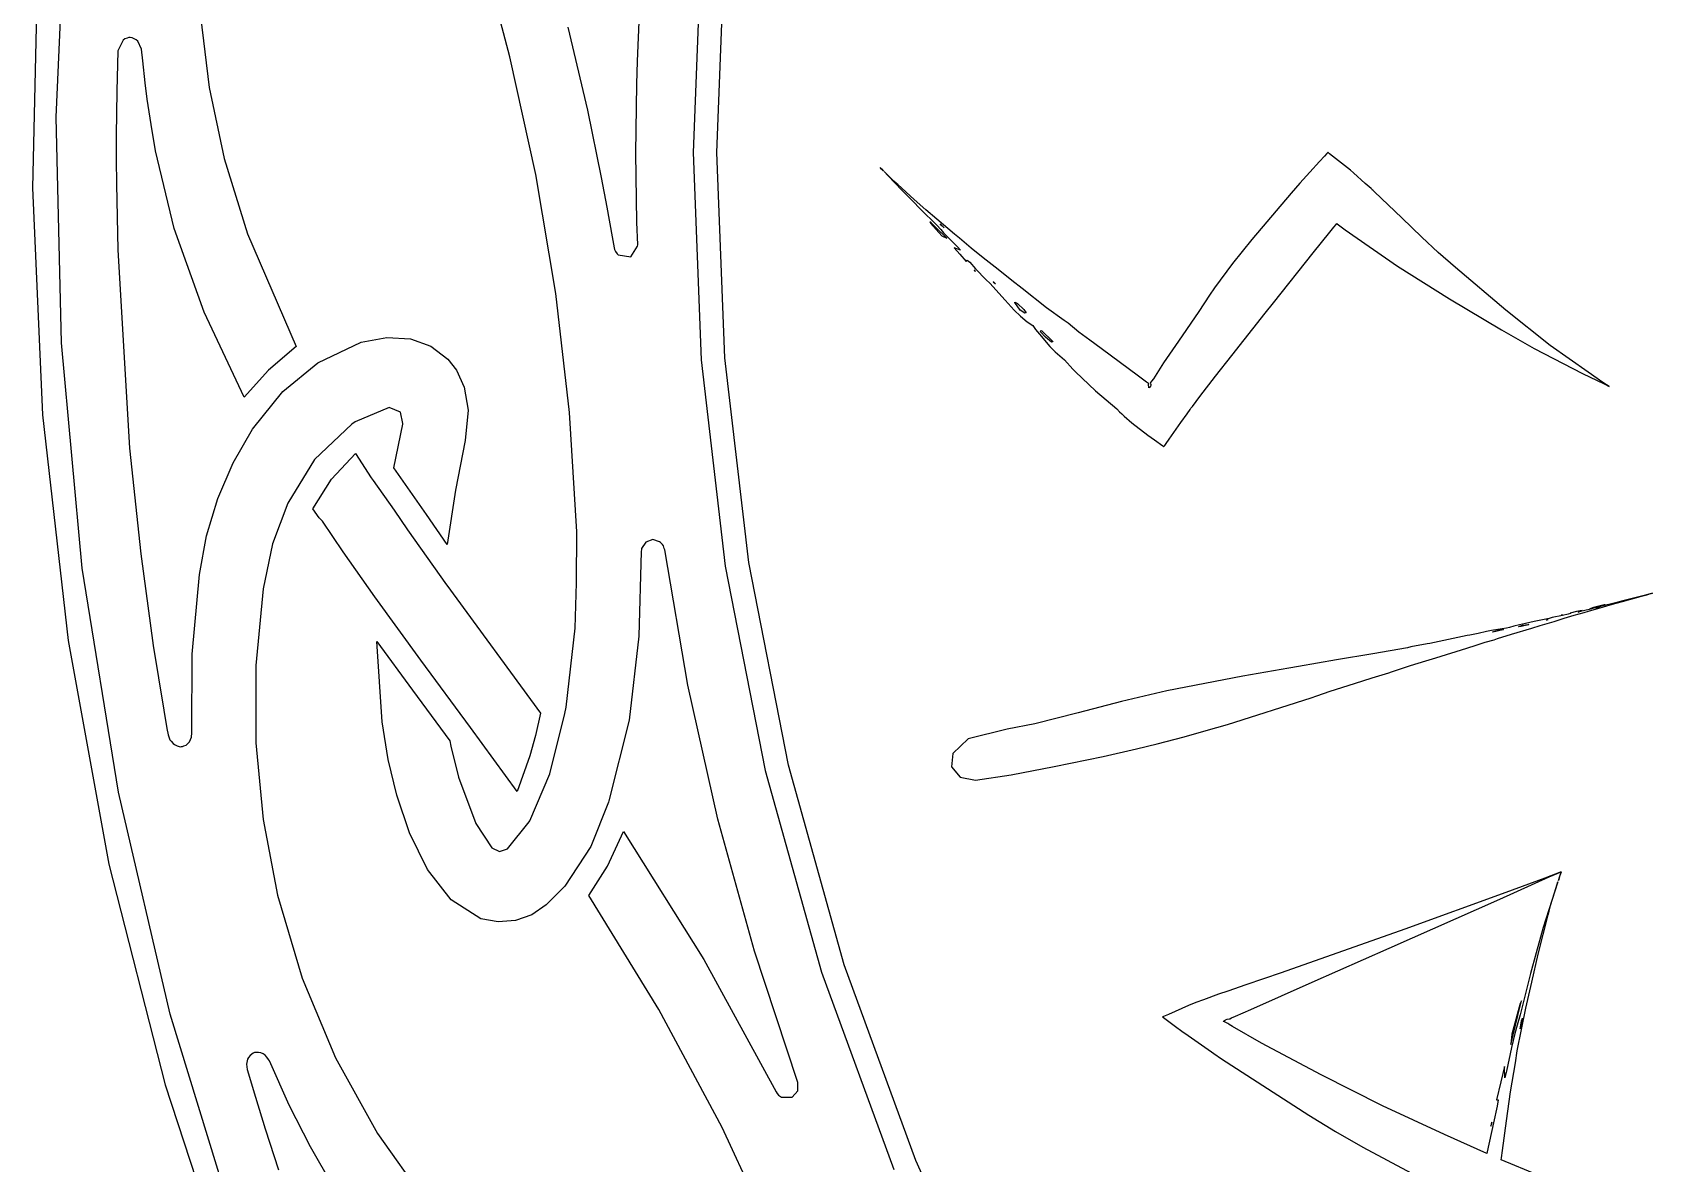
# Model space of a CAD drawing. Extents: x 0 to 238, y 0 to 238.
# Drawn here: x 0 to 57.5, y 82.8 to 123 of the extents above; entities that cross this region are included whole.
import ezdxf

# ---------------------------------------------------------------- set-up
doc = ezdxf.new("R2010")
doc.units = 0

msp = doc.modelspace()

# ---------------------------------------------------------------- linework, layer by layer
at = {"layer": 'Layer 1'}
for p, q in [((0.803447, 120.018859), (1.16143, 128.021729)), ((23.698832, 126.135542), (23.41376, 118.7686)), ((24.261055, 118.7689), (24.543595, 126.070346)), ((0.145516, 125.583874), (-0.042819, 117.509409)), ((16.90745, 122.16184), (16.412687, 124.047593)), ((21.447893, 122.013889), (21.511198, 123.692999)), ((5.929179, 123.605849), (6.231707, 121.069202)), ((18.968305, 123.212099), (19.662447, 120.274119)), ((3.179445, 122.754297), (2.990624, 122.378705)), ((3.244669, 122.802867), (3.179445, 122.754297)), ((3.324682, 122.830844), (3.244669, 122.802867)), ((3.375818, 122.848745), (3.324682, 122.830844)), ((3.399524, 122.845903), (3.375818, 122.848745)), ((3.43266, 122.852584), (3.399524, 122.845903)), ((3.495917, 122.835331), (3.43266, 122.852584)), ((3.64574, 122.764776), (3.495917, 122.835331)), ((3.700319, 122.71815), (3.64574, 122.764776)), ((3.835757, 122.44199), (3.700319, 122.71815)), ((2.990624, 122.378705), (2.957141, 120.946585)), ((3.873606, 122.016777), (3.835757, 122.44199)), ((3.960598, 121.245182), (3.873606, 122.016777)), ((17.836337, 117.977779), (16.90745, 122.16184)), ((21.418621, 121.197624), (21.447893, 122.013889)), ((2.957141, 120.946585), (2.937244, 119.364775)), ((4.032429, 120.658953), (3.960598, 121.245182)), ((6.231707, 121.069202), (6.76165, 118.5546)), ((21.408873, 120.380512), (21.418621, 121.197624)), ((4.169961, 119.762751), (4.032429, 120.658953)), ((19.662447, 120.274119), (20.146875, 117.880529)), ((21.388104, 118.746342), (21.408873, 120.380512)), ((0.990433, 112.001963), (0.803447, 120.018859)), ((4.325183, 118.82775), (4.169961, 119.762751)), ((2.937244, 119.364775), (2.933129, 118.516049)), ((2.933129, 118.516049), (2.943826, 117.634105)), ((4.992895, 116.06365), (4.325183, 118.82775)), ((6.76165, 118.5546), (7.592275, 115.87912)), ((21.40942, 117.112172), (21.388104, 118.746342)), ((23.41376, 118.7686), (23.698832, 111.401658)), ((24.543595, 111.467454), (24.261055, 118.7689)), ((45.832205, 118.632653), (45.65999, 118.445054)), ((45.917975, 118.726102), (45.832205, 118.632653)), ((45.939393, 118.749391), (45.917975, 118.726102)), ((45.950117, 118.761058), (45.939393, 118.749391)), ((45.95548, 118.766892), (45.950117, 118.761058)), ((45.961638, 118.764301), (45.95548, 118.766892)), ((46.013126, 118.723097), (45.961638, 118.764301)), ((46.440032, 118.384995), (46.013126, 118.723097)), ((18.54182, 113.75031), (17.836337, 117.977779)), ((30.0532, 118.23), (30.101796, 118.180047)), ((30.109506, 118.173364), (30.0532, 118.23)), ((30.0532, 118.23), (30.0532, 118.23)), ((30.101796, 118.180047), (30.174699, 118.106294)), ((30.174699, 118.106294), (30.109506, 118.173364)), ((30.278053, 118.006292), (30.195424, 118.084883)), ((30.195424, 118.084883), (30.327693, 117.945107)), ((30.541397, 117.747384), (30.278053, 118.006292)), ((30.327693, 117.945107), (30.841916, 117.409839)), ((45.3127, 118.065), (44.959321, 117.670606)), ((45.65999, 118.445054), (45.3127, 118.065)), ((46.652545, 118.218394), (46.440032, 118.384995)), ((46.758562, 118.135615), (46.652545, 118.218394)), ((46.864305, 118.042914), (46.758562, 118.135615)), ((47.285177, 117.666272), (46.864305, 118.042914)), ((-0.042819, 117.509409), (0.317724, 109.449071)), ((2.943826, 117.634105), (2.985538, 115.308975)), ((20.146875, 117.880529), (20.348359, 116.822509)), ((30.630159, 117.67857), (30.541397, 117.747384)), ((30.687306, 117.628504), (30.630159, 117.67857)), ((31.270377, 117.095133), (30.687306, 117.628504)), ((30.841916, 117.409839), (31.202127, 117.043272)), ((44.959321, 117.670606), (44.654363, 117.323637)), ((47.494044, 117.48007), (47.285177, 117.666272)), ((47.520048, 117.456928), (47.494044, 117.48007)), ((47.533462, 117.444312), (47.520048, 117.456928)), ((47.558422, 117.420575), (47.533462, 117.444312)), ((47.608211, 117.373161), (47.558422, 117.420575)), ((48.576743, 116.444549), (47.608211, 117.373161)), ((20.348359, 116.822509), (20.542141, 115.764989)), ((21.419146, 116.295061), (21.40942, 117.112172)), ((31.202127, 117.043272), (31.492051, 116.749857)), ((31.685317, 116.727765), (31.270377, 117.095133)), ((44.654363, 117.323637), (43.255933, 115.676307)), ((21.449626, 115.478847), (21.419146, 116.295061)), ((31.492051, 116.749857), (32.071673, 116.183773)), ((32.068416, 116.393261), (31.685317, 116.727765)), ((31.867656, 116.271908), (31.823912, 116.302077)), ((31.823912, 116.302077), (31.850838, 116.253408)), ((31.850838, 116.253408), (32.251966, 115.809247)), ((32.0285, 116.107), (31.867656, 116.271908)), ((32.698304, 115.867321), (32.068416, 116.393261)), ((32.219762, 116.186986), (32.186948, 116.230522)), ((32.186948, 116.230522), (32.21517, 116.210822)), ((32.21517, 116.210822), (32.336943, 116.090844)), ((46.244469, 116.202816), (46.277489, 116.243908)), ((46.277489, 116.243908), (46.287189, 116.236426)), ((46.287189, 116.236426), (46.380604, 116.164719)), ((49.296127, 115.759382), (48.576743, 116.444549)), ((6.050335, 113.09201), (4.992895, 116.06365)), ((7.592275, 115.87912), (9.323285, 111.86959)), ((20.542141, 115.764989), (20.609759, 115.377176)), ((32.426921, 115.720934), (32.0285, 116.107)), ((32.0285, 116.107), (32.0285, 116.107)), ((32.071673, 116.183773), (32.206936, 116.029886)), ((32.206936, 116.029886), (32.30971, 115.908511)), ((32.336943, 116.090844), (32.2197, 116.187)), ((32.2197, 116.187), (32.219762, 116.186986)), ((32.251966, 115.809247), (32.426921, 115.720934)), ((32.30971, 115.908511), (32.500924, 115.722857)), ((32.500924, 115.722857), (32.8178, 115.396)), ((32.874258, 115.723106), (32.698304, 115.867321)), ((33.28602, 115.362971), (32.874258, 115.723106)), ((43.255933, 115.676307), (42.567529, 114.823539)), ((45.432421, 115.19646), (46.02391, 115.929896)), ((46.02391, 115.929896), (46.17119, 116.111859)), ((46.17119, 116.111859), (46.244469, 116.202816)), ((46.380604, 116.164719), (46.567579, 116.021951)), ((46.567579, 116.021951), (48.427099, 114.725221)), ((49.877295, 115.211002), (49.296127, 115.759382)), ((2.985538, 115.308975), (3.409303, 108.261645)), ((20.609759, 115.377176), (20.630578, 115.321324)), ((20.630578, 115.321324), (20.658518, 115.246228)), ((20.658518, 115.246228), (20.721375, 115.161843)), ((20.721375, 115.161843), (20.750048, 115.130776)), ((20.750048, 115.130776), (21.201586, 115.054287)), ((21.201586, 115.054287), (21.443916, 115.442891)), ((21.443916, 115.442891), (21.449626, 115.478847)), ((32.90631, 115.298461), (32.687588, 115.373459)), ((32.687588, 115.373459), (32.882516, 115.148963)), ((32.8178, 115.396), (32.90631, 115.298461)), ((32.8178, 115.396), (32.8178, 115.396)), ((32.882516, 115.148963), (33.112202, 114.891859)), ((33.710733, 115.02707), (33.28602, 115.362971)), ((44.024241, 113.42855), (45.432421, 115.19646)), ((50.489082, 114.67419), (49.877295, 115.211002)), ((33.112202, 114.891859), (33.144043, 114.939233)), ((33.144043, 114.939233), (33.237241, 114.866727)), ((33.237241, 114.866727), (33.448227, 114.632852)), ((33.420413, 114.577555), (33.398273, 114.59032)), ((33.398273, 114.59032), (33.4203, 114.561)), ((33.4203, 114.561), (33.44824, 114.536963)), ((33.44824, 114.536963), (33.420413, 114.577555)), ((33.448227, 114.632852), (33.817373, 114.236714)), ((34.139059, 114.693263), (33.710733, 115.02707)), ((34.244703, 114.608441), (34.139059, 114.693263)), ((34.739503, 114.22053), (34.244703, 114.608441)), ((42.567529, 114.823539), (41.925756, 113.954168)), ((48.427099, 114.725221), (50.279389, 113.566571)), ((52.269222, 113.15825), (50.489082, 114.67419)), ((33.817373, 114.236714), (33.955577, 114.121471)), ((33.955577, 114.121471), (34.49663, 113.524171)), ((34.072062, 114.163606), (34.0845, 114.167)), ((34.13629, 114.103016), (34.072062, 114.163606)), ((34.0845, 114.167), (34.084562, 114.166996)), ((34.084562, 114.166996), (34.14899, 114.104814)), ((34.14899, 114.104814), (34.13629, 114.103016)), ((35.102181, 113.93649), (34.739503, 114.22053)), ((35.965594, 113.250727), (35.102181, 113.93649)), ((41.925756, 113.954168), (41.757032, 113.701644)), ((19.031518, 109.52862), (18.54182, 113.75031)), ((34.49663, 113.524171), (34.820621, 113.168571)), ((34.842119, 113.431227), (34.8438, 113.453)), ((35.03256, 113.162145), (34.842119, 113.431227)), ((34.8438, 113.453), (34.843804, 113.45241)), ((34.843804, 113.45241), (34.902972, 113.429522)), ((34.902972, 113.429522), (34.940694, 113.39622)), ((34.940694, 113.39622), (35.16033, 113.182891)), ((41.757032, 113.701644), (41.36977, 113.12095)), ((43.732646, 113.054301), (44.024241, 113.42855)), ((50.279389, 113.566571), (52.119479, 112.463571)), ((7.481125, 110.06861), (6.050335, 113.09201)), ((34.820621, 113.168571), (35.040472, 112.947162)), ((35.199587, 113.058922), (35.03256, 113.162145)), ((35.040472, 112.947162), (35.273, 112.74655)), ((35.16033, 113.182891), (35.247847, 113.063559)), ((35.247847, 113.063559), (35.199587, 113.058922)), ((36.587577, 112.800583), (35.965594, 113.250727)), ((36.735357, 112.696511), (36.587577, 112.800583)), ((41.36977, 113.12095), (40.648176, 112.06707)), ((42.541366, 111.546951), (43.732646, 113.054301)), ((53.847142, 111.91284), (52.269222, 113.15825)), ((11.634695, 112.02989), (12.544401, 112.196747)), ((12.544401, 112.196747), (13.378094, 112.145886)), ((35.273, 112.74655), (35.47653, 112.621435)), ((35.47653, 112.621435), (35.577086, 112.47762)), ((35.577086, 112.47762), (35.711726, 112.308721)), ((35.711726, 112.308721), (36.086147, 111.870744)), ((35.757134, 112.393508), (35.7616, 112.438)), ((35.926185, 112.208054), (35.757134, 112.393508)), ((35.7616, 112.438), (35.76159, 112.43782)), ((35.76159, 112.43782), (35.79461, 112.425967)), ((35.79461, 112.425967), (36.180354, 112.06194)), ((36.140185, 112.028279), (35.926185, 112.208054)), ((37.108059, 112.382703), (36.735357, 112.696511)), ((37.508786, 112.094272), (37.108059, 112.382703)), ((52.119479, 112.463571), (53.275479, 111.797902)), ((1.724656, 103.999802), (0.990433, 112.001963)), ((9.323285, 111.86959), (8.339894, 111.032836)), ((10.096305, 111.295506), (11.634695, 112.02989)), ((13.378094, 112.145886), (14.108667, 111.88638)), ((14.108667, 111.88638), (14.709015, 111.427304)), ((36.086147, 111.870744), (36.268434, 111.680953)), ((36.188332, 112.033766), (36.140185, 112.028279)), ((36.180354, 112.06194), (36.188332, 112.033766)), ((36.268434, 111.680953), (36.607552, 111.393973)), ((37.907616, 111.80189), (37.508786, 112.094272)), ((39.232816, 110.818423), (37.907616, 111.80189)), ((40.648176, 112.06707), (40.119343, 111.295436)), ((53.275479, 111.797902), (54.992979, 110.915366)), ((55.198572, 110.955261), (53.847142, 111.91284)), ((8.339894, 111.032836), (7.481125, 110.06861)), ((8.851515, 110.271796), (10.096305, 111.295506)), ((14.709015, 111.427304), (15.010091, 111.03019)), ((15.010091, 111.03019), (15.286731, 110.429762)), ((23.698832, 111.401658), (24.55405, 104.069537)), ((25.391213, 104.200521), (24.543595, 111.467454)), ((36.607552, 111.393973), (36.89725, 111.066799)), ((36.89725, 111.066799), (36.989537, 110.96976)), ((40.119343, 111.295436), (39.880182, 110.917151)), ((41.964287, 110.820396), (42.541366, 111.546951)), ((36.989537, 110.96976), (37.707939, 110.3004)), ((39.51935, 110.608786), (39.232816, 110.818423)), ((39.59148, 110.555378), (39.51935, 110.608786)), ((39.595818, 110.551938), (39.59148, 110.555378)), ((39.591579, 110.531093), (39.594873, 110.543511)), ((39.594023, 110.407277), (39.591579, 110.531093)), ((39.594873, 110.543511), (39.595694, 110.548498)), ((39.595694, 110.548498), (39.595945, 110.550742)), ((39.595945, 110.550742), (39.595818, 110.551938)), ((39.65526, 110.460578), (39.641473, 110.426468)), ((39.647307, 110.568291), (39.645362, 110.56809)), ((39.645362, 110.56809), (39.653688, 110.554676)), ((39.663187, 110.590829), (39.647307, 110.568291)), ((39.653688, 110.554676), (39.668152, 110.519071)), ((39.663464, 110.492393), (39.65526, 110.460578)), ((39.69433, 110.636266), (39.663187, 110.590829)), ((39.668152, 110.519071), (39.663464, 110.492393)), ((39.758234, 110.728553), (39.69433, 110.636266)), ((39.880182, 110.917151), (39.758234, 110.728553)), ((41.410519, 110.091896), (41.964287, 110.820396)), ((54.992979, 110.915366), (55.769699, 110.547253)), ((55.722376, 110.598465), (55.198572, 110.955261)), ((55.948764, 110.455218), (55.722376, 110.598465)), ((55.769699, 110.547253), (55.948764, 110.455218)), ((7.773225, 108.940616), (8.851515, 110.271796)), ((15.286731, 110.429762), (15.428042, 109.604805)), ((37.707939, 110.3004), (38.467116, 109.652935)), ((39.641473, 110.426468), (39.594023, 110.407277)), ((41.145329, 109.743431), (41.410519, 110.091896)), ((0.317724, 109.449071), (1.224862, 101.431831)), ((12.629961, 109.704916), (11.413771, 109.19977)), ((13.024654, 109.53547), (12.629961, 109.704916)), ((13.111198, 109.136589), (13.024654, 109.53547)), ((15.428042, 109.604805), (15.32313, 108.534104)), ((19.285678, 105.28623), (19.031518, 109.52862)), ((38.467116, 109.652935), (38.557774, 109.556395)), ((38.557774, 109.556395), (38.63377, 109.481194)), ((38.63377, 109.481194), (38.671992, 109.443794)), ((38.671992, 109.443794), (38.719814, 109.399313)), ((38.719814, 109.399313), (38.993456, 109.162247)), ((40.738295, 109.1759), (40.956709, 109.483626)), ((40.956709, 109.483626), (41.067264, 109.63891)), ((41.067264, 109.63891), (41.095065, 109.677857)), ((41.095065, 109.677857), (41.111945, 109.699898)), ((41.111945, 109.699898), (41.145329, 109.743431)), ((7.083563, 107.73701), (7.773225, 108.940616)), ((11.294216, 109.118538), (9.976011, 107.860945)), ((11.413771, 109.19977), (11.294216, 109.118538)), ((12.792405, 107.566042), (13.107083, 109.116692)), ((13.107083, 109.116692), (13.111198, 109.136589)), ((38.993456, 109.162247), (39.560937, 108.722263)), ((40.315478, 108.576156), (40.738295, 109.1759)), ((3.409303, 108.261645), (3.804744, 104.509245)), ((15.32313, 108.534104), (14.982717, 106.770074)), ((39.560937, 108.722263), (39.799248, 108.559703)), ((39.799248, 108.559703), (40.099668, 108.337896)), ((40.099668, 108.337896), (40.118594, 108.323932)), ((40.118594, 108.323932), (40.128068, 108.317001)), ((40.128068, 108.317001), (40.132606, 108.314509)), ((40.132606, 108.314509), (40.135821, 108.319097)), ((40.135821, 108.319097), (40.161303, 108.355648)), ((40.161303, 108.355648), (40.212467, 108.428952)), ((40.212467, 108.428952), (40.315478, 108.576156)), ((6.537146, 106.466834), (7.083563, 107.73701)), ((9.976011, 107.860945), (9.027736, 106.305318)), ((10.574537, 107.161216), (11.428711, 108.071282)), ((11.428711, 108.071282), (11.989534, 107.212283)), ((9.914391, 106.101952), (10.574537, 107.161216)), ((11.989534, 107.212283), (11.989585, 107.212032)), ((11.989585, 107.212032), (12.057078, 107.113844)), ((12.057078, 107.113844), (12.058176, 107.111801)), ((12.058176, 107.111801), (12.799573, 106.055531)), ((13.948635, 105.905142), (12.792405, 107.566042)), ((6.138604, 105.142794), (6.537146, 106.466834)), ((14.982717, 106.770074), (14.689079, 104.843584)), ((9.027736, 106.305318), (8.480327, 104.860538)), ((10.1339, 105.788293), (9.914391, 106.101952)), ((12.799573, 106.055531), (13.271234, 105.360983)), ((14.311889, 105.372818), (13.948635, 105.905142)), ((10.254079, 105.66602), (10.1339, 105.788293)), ((10.9931, 104.572), (10.254079, 105.66602)), ((13.271234, 105.360983), (14.658944, 103.409113)), ((14.689079, 104.843584), (14.311889, 105.372818)), ((19.279546, 103.47189), (19.285678, 105.28623)), ((5.892565, 103.777596), (6.138604, 105.142794)), ((8.480327, 104.860538), (8.150212, 103.264508)), ((21.73402, 104.9232), (21.588656, 104.692173)), ((21.991105, 105.014911), (21.73402, 104.9232)), ((22.224503, 104.935522), (21.991105, 105.014911)), ((22.256792, 104.91363), (22.224503, 104.935522)), ((22.326905, 104.837148), (22.256792, 104.91363)), ((22.362182, 104.784886), (22.326905, 104.837148)), ((22.392775, 104.698171), (22.362182, 104.784886)), ((3.804744, 104.509245), (4.249179, 101.246835)), ((12.115884, 102.972934), (10.9931, 104.572)), ((10.9931, 104.572), (10.9931, 104.572)), ((21.56791, 104.58809), (21.493248, 101.581009)), ((21.583071, 104.664233), (21.56791, 104.58809)), ((21.588656, 104.692173), (21.583071, 104.664233)), ((22.409709, 104.650247), (22.392775, 104.698171)), ((23.230886, 99.842483), (22.409709, 104.650247)), ((26.803911, 97.002613), (25.391213, 104.200521)), ((3.008383, 96.041143), (1.724656, 103.999802)), ((5.626526, 100.946376), (5.892565, 103.777596)), ((24.55405, 104.069537), (25.979412, 96.80706)), ((8.150212, 103.264508), (7.896185, 100.533793)), ((14.658944, 103.409113), (14.664024, 103.401831)), ((14.664024, 103.401831), (14.666767, 103.397993)), ((14.666767, 103.397993), (17.996847, 98.840493)), ((19.2315, 101.862), (19.279546, 103.47189)), ((57.233502, 103.043615), (56.758923, 102.922542)), ((56.976604, 102.971402), (57.047814, 102.992851)), ((57.047814, 102.992851), (57.283469, 103.055183)), ((57.355126, 103.074532), (57.233502, 103.043615)), ((57.283469, 103.055183), (57.355126, 103.074532)), ((57.441069, 103.096531), (57.380281, 103.080726)), ((57.380281, 103.080726), (57.434586, 103.094688)), ((57.434586, 103.094688), (57.4854, 103.108)), ((57.4854, 103.108), (57.441069, 103.096531)), ((57.4854, 103.108), (57.4854, 103.108)), ((13.744974, 100.727444), (12.115884, 102.972934)), ((54.784611, 102.453997), (54.557967, 102.402683)), ((54.557967, 102.402683), (54.565847, 102.390316)), ((54.701596, 102.323138), (55.058641, 102.424817)), ((54.979389, 102.497431), (54.784611, 102.453997)), ((54.84425, 102.43839), (54.979389, 102.497431)), ((54.930571, 102.458586), (54.84425, 102.43839)), ((55.228222, 102.532387), (54.930571, 102.458586)), ((55.058641, 102.424817), (55.206243, 102.468547)), ((55.206243, 102.468547), (55.737122, 102.624082)), ((55.402006, 102.577616), (55.228222, 102.532387)), ((55.2611, 102.554), (55.622344, 102.647796)), ((55.382043, 102.599127), (55.2611, 102.554)), ((55.2611, 102.554), (55.2611, 102.554)), ((55.771052, 102.690734), (55.382043, 102.599127)), ((55.50533, 102.600905), (55.402006, 102.577616)), ((55.586066, 102.590527), (55.474913, 102.561407)), ((55.474913, 102.561407), (55.5729, 102.59)), ((55.638375, 102.631972), (55.50533, 102.600905)), ((55.5729, 102.59027), (55.608056, 102.597608)), ((55.5729, 102.59), (55.5729, 102.59027)), ((55.608056, 102.597608), (55.586066, 102.590527)), ((55.622344, 102.647796), (55.771944, 102.685298)), ((56.162918, 102.769304), (55.638375, 102.631972)), ((55.737122, 102.624082), (56.065346, 102.717382)), ((55.805811, 102.696068), (55.771052, 102.690734)), ((55.771944, 102.685298), (55.805811, 102.696068)), ((56.065346, 102.717382), (56.421742, 102.817814)), ((56.428808, 102.837618), (56.162918, 102.769304)), ((56.421742, 102.817814), (56.928085, 102.957689)), ((56.758923, 102.922542), (56.428808, 102.837618)), ((56.928085, 102.957689), (56.976604, 102.971402)), ((18.910956, 99.061581), (19.2315, 101.862)), ((52.149526, 101.84672), (51.765955, 101.77985)), ((52.292294, 101.869958), (52.149526, 101.84672)), ((52.407088, 101.885368), (52.292294, 101.869958)), ((52.560617, 101.936379), (52.407088, 101.885368)), ((52.479995, 101.652784), (53.197923, 101.865763)), ((52.762725, 101.988043), (52.560617, 101.936379)), ((52.721637, 101.908793), (52.7417, 101.925)), ((52.818129, 101.923903), (52.721637, 101.908793)), ((52.7417, 101.925), (52.741735, 101.924801)), ((52.741735, 101.924801), (52.867346, 101.966988)), ((52.968276, 102.033421), (52.762725, 101.988043)), ((53.019441, 101.971427), (52.818129, 101.923903)), ((52.867346, 101.966988), (53.081174, 101.999054)), ((53.283631, 102.09805), (52.968276, 102.033421)), ((53.052351, 101.979953), (53.019441, 101.971427)), ((53.090298, 101.996409), (53.052351, 101.979953)), ((53.081174, 101.999054), (53.090298, 101.996409)), ((53.197923, 101.865763), (53.495876, 101.955273)), ((53.808922, 102.207707), (53.283631, 102.09805)), ((53.495876, 101.955273), (53.904731, 102.079341)), ((53.770778, 102.16421), (53.712533, 102.150048)), ((53.712533, 102.150048), (53.7175, 102.154)), ((53.7175, 102.154), (53.71752, 102.154087)), ((53.71752, 102.154087), (53.774916, 102.168351)), ((53.774916, 102.168351), (53.770778, 102.16421)), ((53.925361, 102.239372), (53.808922, 102.207707)), ((53.904731, 102.079341), (53.993744, 102.10627)), ((54.28091, 102.320156), (53.925361, 102.239372)), ((53.993744, 102.10627), (54.348692, 102.215676)), ((54.259171, 102.333149), (54.234886, 102.326516)), ((54.234886, 102.326516), (54.267, 102.332)), ((54.283307, 102.337687), (54.259171, 102.333149)), ((54.267, 102.332), (54.283307, 102.337687)), ((54.488752, 102.367428), (54.28091, 102.320156)), ((54.348692, 102.215676), (54.701596, 102.323138)), ((54.565847, 102.390316), (54.488752, 102.367428)), ((1.224862, 101.431831), (2.676311, 93.486659)), ((12.375451, 98.533512), (12.188104, 101.391612)), ((12.188104, 101.391612), (13.453664, 99.657902)), ((21.493248, 101.581009), (21.141902, 98.59359)), ((49.483866, 101.308373), (48.903745, 101.198766)), ((49.573426, 101.321189), (49.483866, 101.308373)), ((50.241985, 101.464456), (49.573426, 101.321189)), ((50.907004, 101.603933), (50.241985, 101.464456)), ((50.891455, 101.157014), (51.217633, 101.260437)), ((50.99771, 101.620787), (50.907004, 101.603933)), ((51.292522, 101.671153), (50.99771, 101.620787)), ((51.217633, 101.260437), (51.541415, 101.364509)), ((51.589676, 101.744855), (51.292522, 101.671153)), ((51.541415, 101.364509), (51.863995, 101.455266)), ((51.765955, 101.77985), (51.589676, 101.744855)), ((51.796466, 101.724338), (51.8163, 101.741)), ((51.813718, 101.723339), (51.796466, 101.724338)), ((52.166823, 101.805122), (51.813718, 101.723339)), ((51.8163, 101.741), (51.816312, 101.741094)), ((51.816312, 101.741094), (52.001864, 101.788866)), ((51.863995, 101.455266), (51.98143, 101.493611)), ((51.98143, 101.493611), (52.479995, 101.652784)), ((52.001864, 101.788866), (52.168818, 101.821378)), ((52.187817, 101.814497), (52.166823, 101.805122)), ((52.168818, 101.821378), (52.187817, 101.814497)), ((4.249179, 101.246835), (4.626817, 98.948135)), ((5.619171, 98.149066), (5.626526, 100.946376)), ((15.507004, 98.338644), (13.744974, 100.727444)), ((46.265977, 100.738112), (44.911727, 100.50384)), ((47.557087, 100.95881), (46.265977, 100.738112)), ((48.782107, 101.171588), (47.557087, 100.95881)), ((48.903745, 101.198766), (48.782107, 101.171588)), ((48.884077, 100.544654), (49.437396, 100.705921)), ((49.437396, 100.705921), (49.55346, 100.736291)), ((49.55346, 100.736291), (49.791475, 100.811738)), ((49.791475, 100.811738), (50.891455, 101.157014)), ((7.896185, 100.533793), (7.89613, 97.79715)), ((42.93996, 100.165795), (40.24111, 99.639304)), ((44.57321, 100.44395), (42.93996, 100.165795)), ((44.911727, 100.50384), (44.57321, 100.44395)), ((47.52894, 100.095298), (48.124146, 100.280503)), ((48.124146, 100.280503), (48.21089, 100.312416)), ((48.21089, 100.312416), (48.532428, 100.425023)), ((48.532428, 100.425023), (48.884077, 100.544654)), ((13.453664, 99.657902), (14.781334, 97.868692)), ((24.292527, 95.085204), (23.230886, 99.842483)), ((40.24111, 99.639304), (38.63222, 99.260418)), ((45.56844, 99.466434), (46.040851, 99.628949)), ((46.040851, 99.628949), (46.902492, 99.903613)), ((46.902492, 99.903613), (47.52894, 100.095298)), ((18.865454, 98.833546), (18.910956, 99.061581)), ((38.63222, 99.260418), (37.09376, 98.859344)), ((42.386018, 98.442874), (45.362218, 99.394275)), ((45.362218, 99.394275), (45.56844, 99.466434)), ((4.626817, 98.948135), (4.733982, 98.30426)), ((12.591472, 97.200082), (12.375451, 98.533512)), ((17.996847, 98.840493), (17.815943, 98.056342)), ((18.33186, 96.693226), (18.865454, 98.833546)), ((21.141902, 98.59359), (20.427962, 95.72901)), ((35.55054, 98.471331), (34.57156, 98.272266)), ((37.09376, 98.859344), (35.55054, 98.471331)), ((41.6366, 98.2279), (42.386018, 98.442874)), ((4.733982, 98.30426), (4.776541, 98.077167)), ((4.776541, 98.077167), (4.842192, 97.901089)), ((4.842192, 97.901089), (4.879391, 97.851418)), ((4.879391, 97.851418), (4.95282, 97.7644)), ((5.475422, 97.766991), (5.530398, 97.830669)), ((5.530398, 97.830669), (5.571637, 97.909609)), ((5.571637, 97.909609), (5.600423, 97.993333)), ((5.600423, 97.993333), (5.619171, 98.149066)), ((14.781334, 97.868692), (14.816047, 97.679039)), ((17.167854, 96.066674), (15.507004, 98.338644)), ((17.815943, 98.056342), (17.623733, 97.328294)), ((33.18104, 97.930382), (32.641635, 97.418403)), ((34.57156, 98.272266), (33.18104, 97.930382)), ((39.891791, 97.753752), (40.856956, 98.002737)), ((40.856956, 98.002737), (41.6366, 98.2279)), ((4.95282, 97.7644), (5.008372, 97.726701)), ((5.008372, 97.726701), (5.094467, 97.680874)), ((5.094467, 97.680874), (5.162683, 97.666012)), ((5.162683, 97.666012), (5.220129, 97.653594)), ((5.220129, 97.653594), (5.252991, 97.661172)), ((5.252991, 97.661172), (5.28725, 97.659527)), ((5.28725, 97.659527), (5.333876, 97.680222)), ((5.333876, 97.680222), (5.411467, 97.71458)), ((5.411467, 97.71458), (5.475422, 97.766991)), ((7.89613, 97.79715), (8.149228, 95.072235)), ((14.816047, 97.679039), (15.084827, 96.571709)), ((17.623733, 97.328294), (17.167854, 96.066674)), ((32.641635, 97.418403), (32.597039, 96.940493)), ((36.238281, 96.953346), (37.980411, 97.307001)), ((37.980411, 97.307001), (39.165261, 97.576977)), ((39.165261, 97.576977), (39.891791, 97.753752)), ((12.901242, 95.928882), (12.591472, 97.200082)), ((17.616026, 95.023746), (18.33186, 96.693226)), ((25.979412, 96.80706), (27.97492, 89.649049)), ((28.781689, 89.908243), (26.803911, 97.002613)), ((32.597039, 96.940493), (32.899544, 96.567831)), ((33.438501, 96.470041), (34.707931, 96.655943)), ((34.707931, 96.655943), (36.238281, 96.953346)), ((15.084827, 96.571709), (15.697737, 94.929159)), ((32.899544, 96.567831), (33.438501, 96.470041)), ((4.843883, 88.154749), (3.008383, 96.041143)), ((13.342736, 94.597552), (12.901242, 95.928882)), ((20.415423, 95.682635), (19.782988, 94.114395)), ((20.427962, 95.72901), (20.415423, 95.682635)), ((8.149228, 95.072235), (8.654661, 92.376708)), ((15.697737, 94.929159), (16.270851, 94.066322)), ((16.822575, 94.023385), (17.597873, 94.987904)), ((17.597873, 94.987904), (17.616026, 95.023746)), ((25.592381, 90.387422), (24.292527, 95.085204)), ((13.985564, 93.296092), (13.342736, 94.597552)), ((20.373216, 93.411399), (20.947453, 94.640709)), ((20.947453, 94.640709), (23.800752, 90.098623)), ((16.270851, 94.066322), (16.538272, 93.936388)), ((16.538272, 93.936388), (16.822575, 94.023385)), ((19.782988, 94.114395), (18.8647, 92.6945)), ((2.676311, 93.486659), (4.669785, 85.642526)), ((14.823388, 92.213678), (13.985564, 93.296092)), ((19.712458, 92.368089), (20.373216, 93.411399)), ((54.238328, 93.209801), (53.655986, 92.987092)), ((53.817155, 93.029826), (54.238328, 93.209801)), ((18.8647, 92.6945), (18.204444, 92.036511)), ((52.061905, 92.241636), (53.817155, 93.029826)), ((53.655986, 92.987092), (52.270346, 92.477399)), ((53.863141, 92.011386), (54.061312, 92.651465)), ((54.120903, 92.847938), (54.011545, 92.518571)), ((54.061312, 92.651465), (54.120903, 92.847938)), ((54.194552, 93.076068), (54.138703, 92.902631)), ((54.138703, 92.902631), (54.189565, 93.058466)), ((54.189565, 93.058466), (54.2334, 93.1947)), ((54.2334, 93.1947), (54.194552, 93.076068)), ((54.2334, 93.1947), (54.2334, 93.1947)), ((8.654661, 92.376708), (9.531657, 89.42587)), ((15.878244, 91.543932), (14.823388, 92.213678)), ((22.198611, 88.315919), (19.712458, 92.368089)), ((48.137385, 90.498606), (52.061905, 92.241636)), ((52.270346, 92.477399), (48.684226, 91.177579)), ((54.011545, 92.518571), (53.596357, 91.227621)), ((16.493672, 91.429485), (15.878244, 91.543932)), ((17.107485, 91.477873), (16.493672, 91.429485)), ((17.688227, 91.682436), (17.107485, 91.477873)), ((18.204444, 92.036511), (17.688227, 91.682436)), ((53.420687, 90.287304), (53.778082, 91.679424)), ((53.778082, 91.679424), (53.814881, 91.813316)), ((53.814881, 91.813316), (53.863141, 92.011386)), ((48.684226, 91.177579), (44.292666, 89.622249)), ((53.596357, 91.227621), (53.350367, 90.329278)), ((27.128199, 85.758147), (25.592381, 90.387422)), ((45.395675, 89.294576), (48.137385, 90.498606)), ((53.350367, 90.329278), (53.155038, 89.597476)), ((23.800752, 90.098623), (26.364873, 85.387239)), ((31.324545, 82.951924), (28.781689, 89.908243)), ((53.191602, 89.294362), (53.420687, 90.287304)), ((9.531657, 89.42587), (10.722413, 86.597022)), ((27.97492, 89.649049), (30.540572, 82.630326)), ((43.036856, 89.18881), (42.408348, 88.972837)), ((44.292666, 89.622249), (43.036856, 89.18881)), ((43.217485, 88.320935), (45.395675, 89.294576)), ((53.155038, 89.597476), (52.787672, 88.129106)), ((52.986799, 88.367644), (53.191602, 89.294362)), ((41.5385, 88.662918), (41.267403, 88.564682)), ((42.076088, 88.857798), (41.5385, 88.662918)), ((42.408348, 88.972837), (42.076088, 88.857798)), ((52.825886, 88.624631), (52.787439, 88.53128)), ((52.81013, 88.527044), (52.825886, 88.624631)), ((7.233424, 80.369385), (4.843883, 88.154749)), ((24.446069, 84.131095), (22.198611, 88.315919)), ((40.090944, 88.053459), (40.087154, 88.049669)), ((40.087154, 88.049669), (40.114208, 88.029674)), ((40.098448, 88.056801), (40.090944, 88.053459)), ((40.11346, 88.063574), (40.098448, 88.056801)), ((40.173474, 88.090552), (40.11346, 88.063574)), ((40.114208, 88.029674), (40.548745, 87.710278)), ((40.293353, 88.144405), (40.173474, 88.090552)), ((40.532395, 88.25152), (40.293353, 88.144405)), ((41.007499, 88.463802), (40.532395, 88.25152)), ((41.267403, 88.564682), (41.007499, 88.463802)), ((42.536706, 88.016499), (42.672867, 88.077335)), ((42.672867, 88.077335), (43.217485, 88.320935)), ((52.454731, 87.079018), (52.701221, 88.106968)), ((52.787439, 88.53128), (52.4854, 87.4407)), ((52.787672, 88.129106), (52.681856, 87.756703)), ((52.682516, 86.843424), (52.986799, 88.367644)), ((52.701221, 88.106968), (52.81013, 88.527044)), ((40.548745, 87.710278), (40.767207, 87.550506)), ((40.767207, 87.550506), (40.992206, 87.389137)), ((42.241, 87.896222), (42.246859, 87.902603)), ((42.257055, 87.889291), (42.241, 87.896222)), ((42.246859, 87.902603), (42.283511, 87.928635)), ((42.288797, 87.875775), (42.257055, 87.889291)), ((42.283511, 87.928635), (42.323053, 87.955511)), ((42.397529, 87.824662), (42.288797, 87.875775)), ((42.323053, 87.955511), (42.385114, 87.969724)), ((42.385114, 87.969724), (42.452257, 87.982988)), ((42.435429, 87.800478), (42.397529, 87.824662)), ((42.453304, 87.789108), (42.435429, 87.800478)), ((42.452257, 87.982988), (42.469363, 87.986479)), ((42.573883, 87.717705), (42.453304, 87.789108)), ((42.469363, 87.986479), (42.536706, 88.016499)), ((43.603473, 87.117563), (42.573883, 87.717705)), ((52.597472, 87.467078), (52.47919, 86.97041)), ((52.681856, 87.756703), (52.597472, 87.467078)), ((52.857246, 87.948308), (52.779756, 87.633303)), ((52.779756, 87.633303), (52.8359, 87.9149)), ((52.8359, 87.9149), (52.83591, 87.9148)), ((52.83591, 87.9148), (52.867519, 88.01209)), ((52.867519, 88.01209), (52.857246, 87.948308)), ((40.992206, 87.389137), (41.466621, 87.060518)), ((41.466621, 87.060518), (41.705183, 86.896265)), ((41.705183, 86.896265), (41.824811, 86.814138)), ((45.718513, 85.994723), (43.603473, 87.117563)), ((52.47919, 86.97041), (52.293886, 86.129761)), ((52.4854, 87.4407), (52.454731, 87.079018)), ((52.4854, 87.4407), (52.4854, 87.4407)), ((7.572792, 86.439824), (7.561503, 86.377453)), ((7.561503, 86.377453), (7.584363, 86.18896)), ((7.598192, 86.549481), (7.572792, 86.439824)), ((7.632101, 86.608573), (7.598192, 86.549481)), ((7.687679, 86.687812), (7.632101, 86.608573)), ((7.794816, 86.769691), (7.687679, 86.687812)), ((7.822815, 86.775377), (7.794816, 86.769691)), ((7.847676, 86.789438), (7.822815, 86.775377)), ((7.904072, 86.792133), (7.847676, 86.789438)), ((7.989444, 86.79592), (7.904072, 86.792133)), ((8.070005, 86.775476), (7.989444, 86.79592)), ((8.149143, 86.743213), (8.070005, 86.775476)), ((8.220328, 86.690056), (8.149143, 86.743213)), ((8.285803, 86.626923), (8.220328, 86.690056)), ((8.338813, 86.544545), (8.285803, 86.626923)), ((8.374316, 86.489292), (8.338813, 86.544545)), ((9.073719, 84.918052), (8.374316, 86.489292)), ((10.722413, 86.597022), (12.214816, 83.915041)), ((41.824811, 86.814138), (41.904225, 86.758439)), ((41.904225, 86.758439), (42.178565, 86.56416)), ((42.178565, 86.56416), (45.278135, 84.569)), ((52.224473, 86.296964), (52.091829, 85.748832)), ((52.237636, 85.885964), (52.224473, 86.296964)), ((52.439319, 85.394856), (52.615347, 86.421056)), ((52.615347, 86.421056), (52.682516, 86.843424)), ((7.584363, 86.18896), (7.877753, 85.202699)), ((27.132714, 85.727277), (27.128199, 85.758147)), ((27.133781, 85.423644), (27.132714, 85.727277)), ((47.891223, 84.890873), (45.718513, 85.994723)), ((52.091829, 85.748832), (51.943527, 85.105205)), ((52.293886, 86.129761), (52.237636, 85.885964)), ((4.669785, 85.642526), (7.203002, 77.928401)), ((7.877753, 85.202699), (8.22111, 84.072779)), ((26.364873, 85.387239), (26.401997, 85.339117)), ((26.401997, 85.339117), (26.447801, 85.279478)), ((26.447801, 85.279478), (26.559973, 85.201037)), ((26.559973, 85.201037), (26.930832, 85.197797)), ((26.930832, 85.197797), (27.133781, 85.423644)), ((52.293258, 84.361076), (52.439319, 85.394856)), ((9.832563, 83.438462), (9.073719, 84.918052)), ((45.278135, 84.569), (46.223728, 83.98596)), ((50.098363, 83.873453), (47.891223, 84.890873)), ((51.967911, 84.886987), (51.835267, 84.290536)), ((51.943527, 85.105205), (51.99878, 85.112635)), ((51.99878, 85.112635), (51.967911, 84.886987)), ((8.22111, 84.072779), (8.693719, 82.615729)), ((26.449561, 79.824143), (24.446069, 84.131095)), ((51.835267, 84.290536), (51.614809, 83.260046)), ((51.74742, 84.175494), (51.7737, 84.2662)), ((51.758641, 84.246701), (51.74742, 84.175494)), ((51.776892, 84.315219), (51.758641, 84.246701)), ((51.7737, 84.2662), (51.776892, 84.315219)), ((52.153634, 83.307796), (52.293258, 84.361076)), ((10.624715, 82.050082), (9.832563, 83.438462)), ((12.214816, 83.915041), (13.996751, 81.404808)), ((46.223728, 83.98596), (47.198193, 83.432542)), ((47.198193, 83.432542), (49.783633, 82.035582)), ((51.601293, 83.19831), (50.098363, 83.873453)), ((34.432481, 76.168169), (31.324545, 82.951924)), ((51.614809, 83.260046), (51.601293, 83.19831)), ((52.106359, 82.975737), (52.117431, 83.042358)), ((53.426179, 82.436281), (52.106359, 82.975737)), ((52.117431, 83.042358), (52.153634, 83.307796))]:
    msp.add_line(p, q, dxfattribs=at)

doc.saveas('drawing.dxf')
